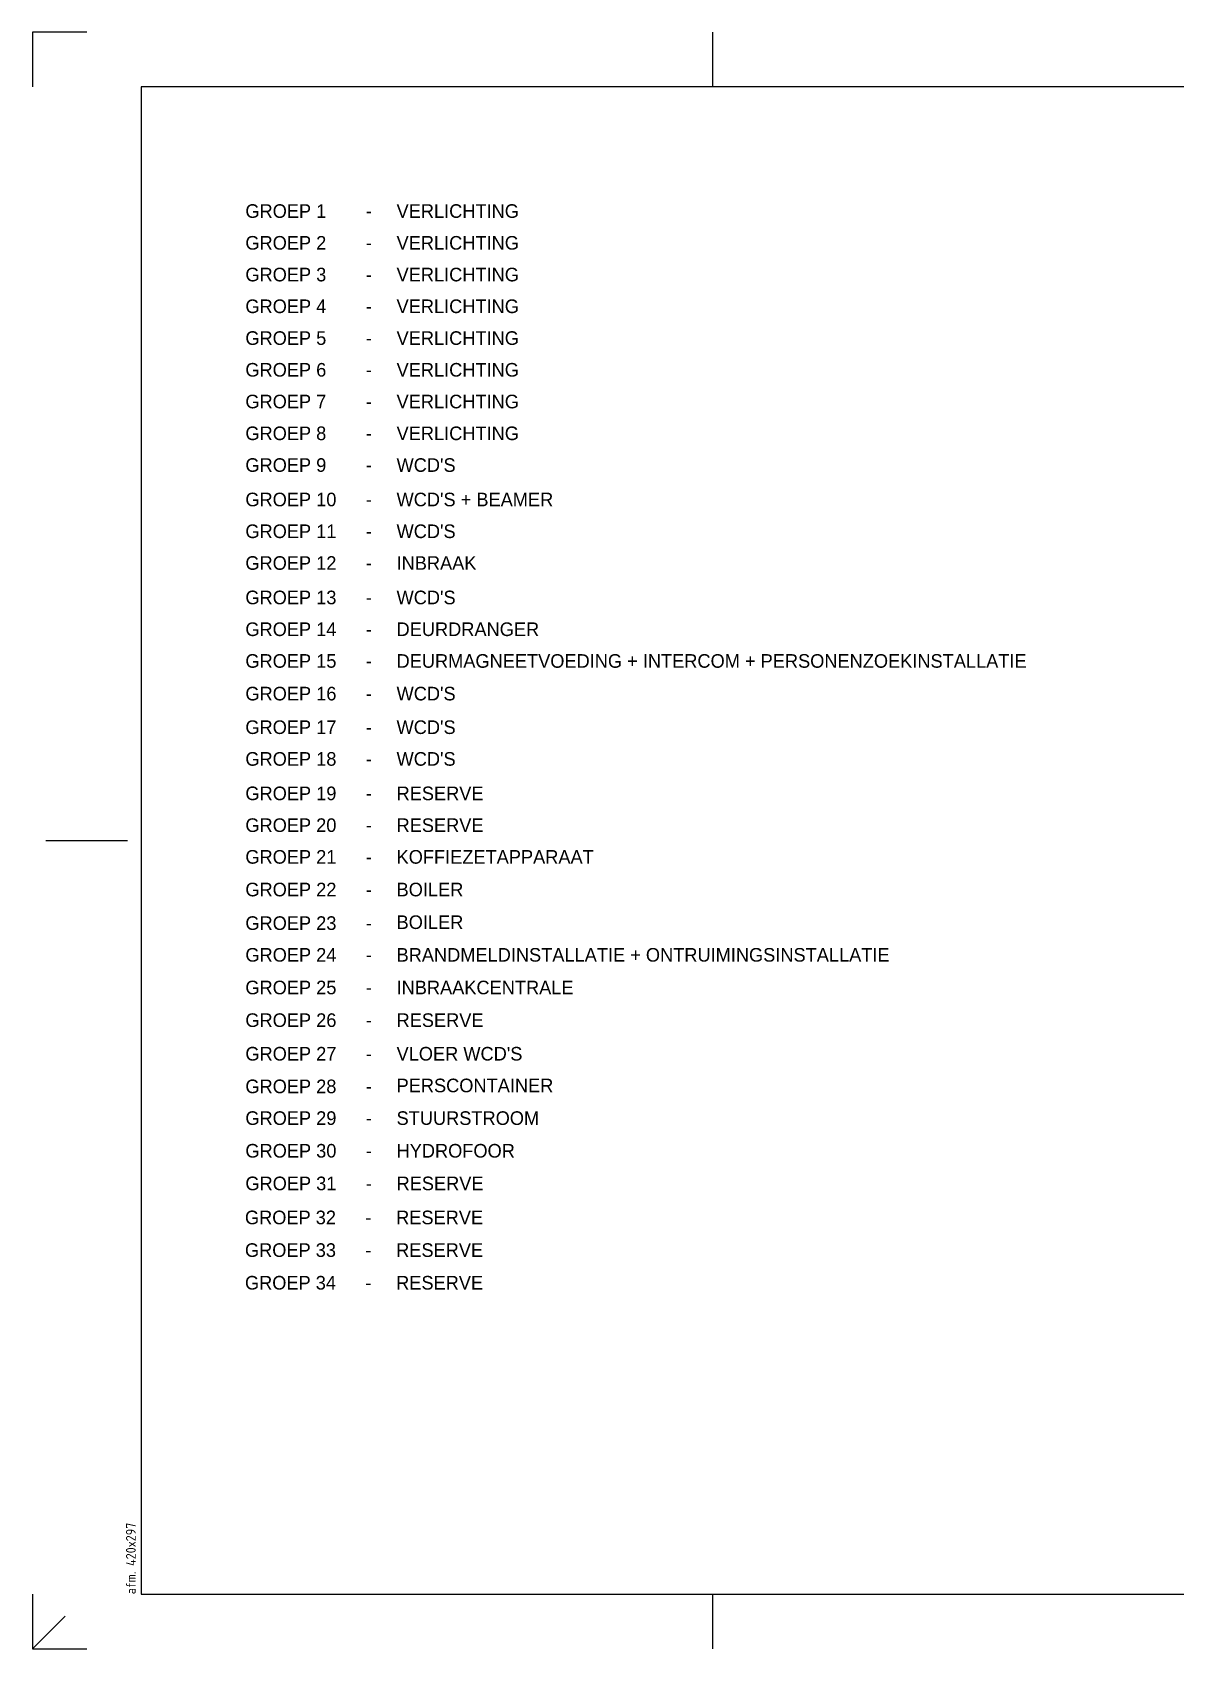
# Model space of a CAD drawing. Header units: millimetres. Extents: x 0 to 420, y 0 to 297.
# Drawn here: x 0 to 210, y 0 to 297 of the extents above; entities that cross this region are included whole.
import ezdxf

# ---------------------------------------------------------------- set-up
doc = ezdxf.new("R2010")
doc.units = ezdxf.units.MM
for name, color, linetype in [('00att018', 1, 'CONTINUOUS'), ('00kad018', 1, 'CONTINUOUS'), ('00kad070', 5, 'CONTINUOUS'), ('BL$2----_KADER', 7, 'CONTINUOUS'), ('EL6-----', 7, 'CONTINUOUS')]:
    doc.layers.add(name, color=color, linetype=linetype)
doc.styles.add('BURO-035', font='BUROFONT.shx', dxfattribs={"height": 3.5})
doc.styles.add('ISO', font='isocp.shx')

# ---------------------------------------------------------------- blocks, each defined once
blk = doc.blocks.new('a3-windesheim-hor')
at = {"layer": '00kad018', "color": 1}
for p, q in [((0, 297), (0, 287)), ((10, 297), (0, 297)), ((125, 287), (125, 297)), ((2.5, 148.5), (17.5, 148.5)), ((0, 10), (0, 0)), ((125, 0), (125, 10)), ((0, 0), (6, 6)), ((0, 0), (10, 0))]:
    blk.add_line(p, q, dxfattribs=at)
at = {"layer": '00kad070', "color": 5}
for p, q in [((20, 287), (20, 10)), ((410, 287), (20, 287)), ((20, 10), (410, 10))]:
    blk.add_line(p, q, dxfattribs=at)
at = {"layer": '00att018', "color": 1, "style": 'ISO'}
blk.add_text('afm. 420x297', height=1.8, rotation=90, dxfattribs=at).set_placement((19, 10))

msp = doc.modelspace()

# ---------------------------------------------------------------- block references
at = {"layer": 'BL$2----_KADER'}
msp.add_blockref('a3-windesheim-hor', (0, 0), dxfattribs=at)

# ---------------------------------------------------------------- texts
at = {"layer": 'EL6-----', "color": 2, "style": 'BURO-035'}
for s, p in [('GROEP 1', (39.13, 262.91)), ('VERLICHTING', (66.9, 262.91)), ('-', (61.23, 262.91)), ('GROEP 2', (39.13, 257.07)), ('VERLICHTING', (66.9, 257.07)), ('-', (61.23, 257.07)), ('GROEP 3', (39.13, 251.24)), ('VERLICHTING', (66.9, 251.24)), ('-', (61.23, 251.24)), ('GROEP 4', (39.13, 245.41)), ('-', (61.23, 245.41)), ('VERLICHTING', (66.9, 245.41)), ('GROEP 5', (39.13, 239.57)), ('-', (61.23, 239.57)), ('VERLICHTING', (66.9, 239.57)), ('GROEP 6', (39.13, 233.74)), ('-', (61.23, 233.74)), ('VERLICHTING', (66.9, 233.74)), ('GROEP 7', (39.13, 227.91)), ('-', (61.23, 227.91)), ('VERLICHTING', (66.9, 227.91)), ('GROEP 8', (39.13, 222.07)), ('-', (61.23, 222.07)), ('VERLICHTING', (66.9, 222.07)), ('GROEP 9', (39.13, 216.24)), ('-', (61.23, 216.24)), ("WCD'S", (66.9, 216.24)), ('GROEP 10', (39.13, 209.91)), ('-', (61.23, 209.91)), ("WCD'S + BEAMER", (66.9, 209.91)), ('GROEP 11', (39.13, 204.07)), ('-', (61.23, 204.07)), ("WCD'S", (66.9, 204.07)), ('GROEP 12', (39.13, 198.24)), ('-', (61.23, 198.24)), ('INBRAAK', (66.9, 198.24)), ('GROEP 13', (39.13, 191.91)), ("WCD'S", (66.9, 191.91)), ('-', (61.23, 191.91)), ('GROEP 14', (39.13, 186.07)), ('-', (61.23, 186.07)), ('DEURDRANGER', (66.9, 186.07)), ('GROEP 15', (39.13, 180.24)), ('-', (61.23, 180.24)), ('DEURMAGNEETVOEDING + INTERCOM + PERSONENZOEKINSTALLATIE', (66.9, 180.24)), ('GROEP 16', (39.13, 174.24)), ('-', (61.23, 174.24)), ("WCD'S", (66.9, 174.24)), ('GROEP 17', (39.13, 168.07)), ("WCD'S", (66.9, 168.07)), ('-', (61.23, 168.07)), ('GROEP 18', (39.13, 162.24)), ("WCD'S", (66.9, 162.24)), ('-', (61.23, 162.24)), ('GROEP 19', (39.13, 155.91)), ('RESERVE', (66.9, 155.91)), ('-', (61.23, 155.91)), ('GROEP 20', (39.13, 150.07)), ('RESERVE', (66.9, 150.07)), ('-', (61.23, 150.07)), ('GROEP 21', (39.13, 144.24)), ('KOFFIEZETAPPARAAT', (66.9, 144.24)), ('-', (61.23, 144.24)), ('GROEP 22', (39.13, 138.24)), ('BOILER', (66.9, 138.24)), ('-', (61.23, 138.24)), ('GROEP 23', (39.13, 132.07)), ('BOILER', (66.9, 132.24)), ('-', (61.23, 132.07)), ('GROEP 24', (39.13, 126.24)), ('BRANDMELDINSTALLATIE + ONTRUIMINGSINSTALLATIE', (66.9, 126.24)), ('-', (61.23, 126.24)), ('GROEP 25', (39.13, 120.24)), ('INBRAAKCENTRALE', (66.9, 120.24)), ('-', (61.23, 120.24)), ('GROEP 26', (39.13, 114.24)), ('RESERVE', (66.9, 114.24)), ('-', (61.23, 114.24)), ('GROEP 27', (39.13, 108.07)), ("VLOER WCD'S", (66.9, 108.07)), ('-', (61.23, 108.07)), ('GROEP 28', (39.13, 102.07)), ('PERSCONTAINER', (66.9, 102.24)), ('-', (61.23, 102.07)), ('GROEP 29', (39.13, 96.24)), ('STUURSTROOM', (66.9, 96.24)), ('-', (61.23, 96.24)), ('GROEP 30', (39.13, 90.24)), ('HYDROFOOR', (66.9, 90.24)), ('-', (61.23, 90.24)), ('GROEP 31', (39.13, 84.24)), ('RESERVE', (66.9, 84.24)), ('-', (61.23, 84.24)), ('GROEP 32', (39.05, 77.99)), ('RESERVE', (66.82, 77.99)), ('-', (61.15, 77.99)), ('GROEP 33', (39.05, 71.99)), ('RESERVE', (66.82, 71.99)), ('-', (61.15, 71.99)), ('GROEP 34', (39.05, 65.99)), ('RESERVE', (66.82, 65.99)), ('-', (61.15, 65.99))]:
    msp.add_text(s, height=2.5, dxfattribs=at).set_placement(p)

doc.saveas('drawing.dxf')
